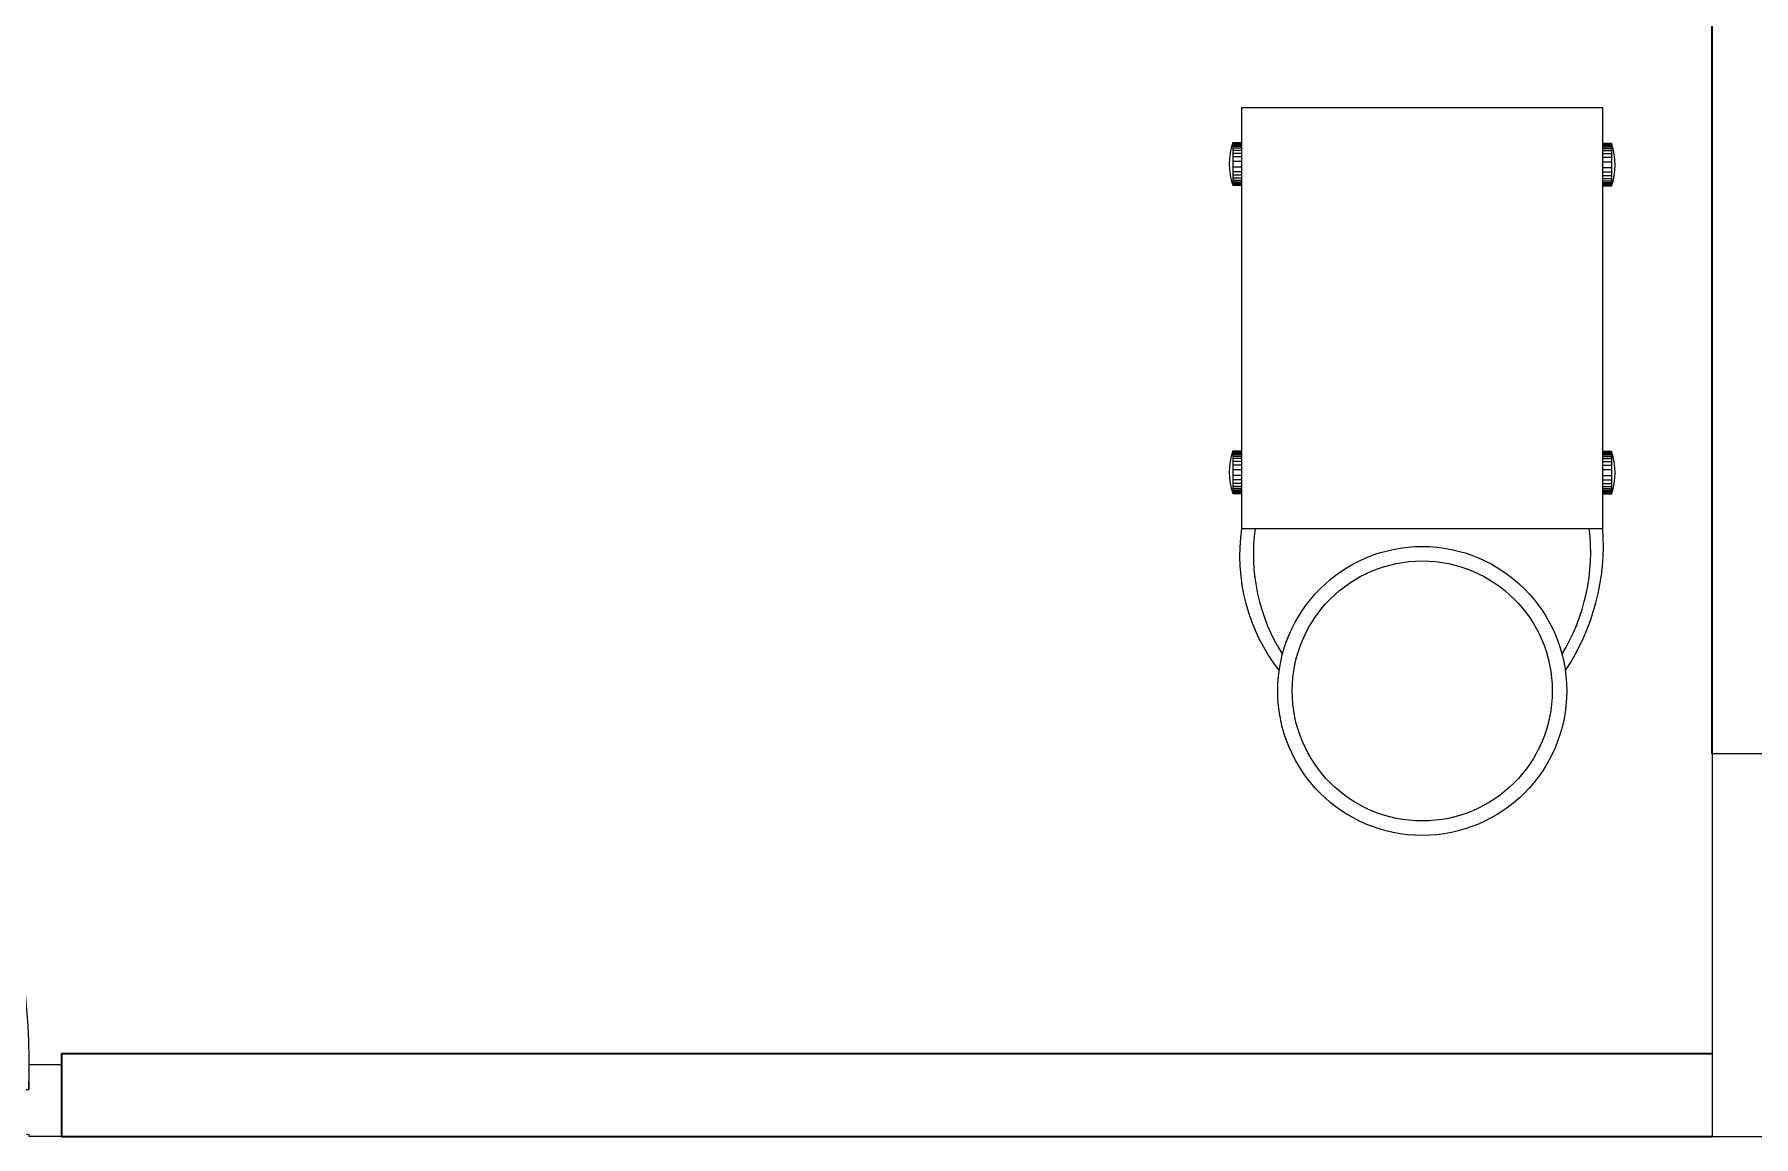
# Model space of a CAD drawing. Header units: millimetres. Extents: x 1448174 to 1599581, y -224422 to -106989.
# Drawn here: x 1474480 to 1476860, y -128863 to -127337 of the extents above; entities that cross this region are included whole.
import ezdxf

# ---------------------------------------------------------------- set-up
doc = ezdxf.new("R2010")
doc.units = ezdxf.units.MM
doc.header["$LTSCALE"] = 600
doc.header["$MEASUREMENT"] = 0
doc.layers.add('col', color=5, linetype='Continuous')
for name, color, linetype, lineweight in [('DOOR', 144, 'Continuous', 13), ('furniture', 30, 'Continuous', 9), ('P-Wall', 1, 'Continuous', 35)]:
    doc.layers.add(name, color=color, linetype=linetype, lineweight=lineweight)

# ---------------------------------------------------------------- blocks, each defined once
blk = doc.blocks.new('A$C19B8274B')
at = {"layer": 'DOOR'}
blk.add_line((-45, 925), (-80, 925), dxfattribs=at)
at = {"layer": 'DOOR', "color": 8}
for p, q in [((-80, 50), (-80, 925)), ((-45, 50), (-45, 925)), ((-45, 50), (-80, 50)), ((-955, -50), (-955, -47.5)), ((-940, -35), (-942.5, -35)), ((-60, -35), (-57.5, -35)), ((-45, -50), (-45, -47.5))]:
    blk.add_line(p, q, dxfattribs=at)
for points in [[(-940, 15), (-955, 15), (-955, 50), (-1000, 50), (-1000, -50), (-955, -50)], [(-60, 15), (-45, 15), (-45, 50), (0, 50), (0, -50), (-45, -50)], [(-940, -35), (-940, 15)], [(-60, -35), (-60, 15)]]:
    blk.add_lwpolyline(points, dxfattribs=at)
for centre, radius, start, end in [((-80, 50), 875, 90, 182.2924), ((-955, -35), 12.5, 270, 0), ((-45, -35), 12.5, 180, 270)]:
    blk.add_arc(centre, radius, start, end, dxfattribs=at)

msp = doc.modelspace()

# ---------------------------------------------------------------- linework, layer by layer
at = {"layer": 'col'}
msp.add_lwpolyline([(1476802.098, -128863.2516), (1477102.098, -128863.2516), (1477102.098, -128333.2516), (1476802.098, -128333.2516)], close=True, dxfattribs=at)
at = {"layer": 'furniture'}
for p, q in [((1476650.8273, -127438.9093), (1476150.8273, -127438.9093)), ((1476150.8273, -127438.9093), (1476150.8273, -128021.3335)), ((1476650.8273, -128021.3335), (1476650.8273, -127438.9093)), ((1476150.8273, -128021.3335), (1476650.8273, -128021.3335))]:
    msp.add_line(p, q, dxfattribs=at)
at = {"layer": 'furniture', "ltscale": 0.75}
for p, q in [((1476138.6584, -127487.2843), (1476138.6584, -127546.3724)), ((1476138.6584, -127487.2843), (1476150.8274, -127487.2843)), ((1476138.6584, -127488.1867), (1476150.8274, -127488.1867)), ((1476138.6584, -127489.304), (1476150.8274, -127489.304)), ((1476138.6584, -127490.533), (1476150.8274, -127490.533)), ((1476138.6584, -127492.2648), (1476150.8274, -127492.2648)), ((1476138.6584, -127494.5552), (1476150.8274, -127494.5552)), ((1476138.6584, -127497.5351), (1476150.8274, -127497.5351)), ((1476662.9963, -127488.6259), (1476650.8274, -127488.6258)), ((1476662.9963, -127489.5283), (1476650.8274, -127489.5283)), ((1476662.9963, -127490.6456), (1476650.8274, -127490.6456)), ((1476662.9963, -127491.8746), (1476650.8274, -127491.8746)), ((1476662.9963, -127493.6064), (1476650.8274, -127493.6064)), ((1476662.9963, -127495.8968), (1476650.8274, -127495.8968)), ((1476662.9963, -127498.8767), (1476650.8274, -127498.8767)), ((1476662.9963, -127488.6259), (1476662.9963, -127547.714)), ((1476138.6584, -127501.6924), (1476150.8274, -127501.6924)), ((1476138.6584, -127506.6149), (1476150.8274, -127506.6149)), ((1476138.6584, -127512.8232), (1476150.8273, -127512.8232)), ((1476138.6584, -127520.8335), (1476150.8273, -127520.8335)), ((1476662.9963, -127522.1751), (1476650.8273, -127522.1751)), ((1476662.9963, -127503.034), (1476650.8274, -127503.034)), ((1476662.9963, -127507.9565), (1476650.8274, -127507.9565)), ((1476662.9963, -127514.1648), (1476650.8274, -127514.1647)), ((1476138.6584, -127527.0418), (1476150.8273, -127527.0418)), ((1476138.6584, -127531.9643), (1476150.8273, -127531.9643)), ((1476138.6584, -127536.1216), (1476150.8273, -127536.1216)), ((1476138.6584, -127539.1015), (1476150.8273, -127539.1015)), ((1476138.6584, -127541.3919), (1476150.8273, -127541.3919)), ((1476138.6584, -127543.1237), (1476150.8273, -127543.1237)), ((1476138.6584, -127544.3527), (1476150.8273, -127544.3527)), ((1476138.6584, -127545.47), (1476150.8273, -127545.47)), ((1476138.6584, -127546.3724), (1476150.8273, -127546.3724)), ((1476662.9963, -127528.3834), (1476650.8273, -127528.3833)), ((1476662.9963, -127533.3059), (1476650.8273, -127533.3059)), ((1476662.9963, -127537.4632), (1476650.8273, -127537.4632)), ((1476662.9963, -127540.4431), (1476650.8273, -127540.4431)), ((1476662.9963, -127542.7335), (1476650.8273, -127542.7335)), ((1476662.9963, -127544.4653), (1476650.8273, -127544.4653)), ((1476662.9963, -127545.6943), (1476650.8273, -127545.6943)), ((1476662.9963, -127546.8116), (1476650.8273, -127546.8116)), ((1476662.9963, -127547.714), (1476650.8273, -127547.714)), ((1476662.9963, -127547.714), (1476650.8273, -127547.714)), ((1476138.6584, -127914.0132), (1476138.6584, -127973.1013)), ((1476138.6584, -127914.0132), (1476150.8274, -127914.0132)), ((1476138.6584, -127914.9156), (1476150.8274, -127914.9156)), ((1476138.6584, -127916.0329), (1476150.8274, -127916.0329)), ((1476138.6584, -127917.2619), (1476150.8274, -127917.2619)), ((1476138.6584, -127918.9937), (1476150.8274, -127918.9937)), ((1476138.6584, -127921.2841), (1476150.8274, -127921.2841)), ((1476138.6584, -127924.264), (1476150.8274, -127924.264)), ((1476138.6584, -127928.4213), (1476150.8274, -127928.4213)), ((1476662.9963, -127914.9156), (1476650.8274, -127914.9156)), ((1476662.9963, -127915.8181), (1476650.8274, -127915.8181)), ((1476662.9963, -127916.9354), (1476650.8274, -127916.9354)), ((1476662.9963, -127918.1644), (1476650.8274, -127918.1644)), ((1476662.9963, -127919.8961), (1476650.8274, -127919.8961)), ((1476662.9963, -127922.1866), (1476650.8274, -127922.1866)), ((1476662.9963, -127925.1665), (1476650.8274, -127925.1665)), ((1476662.9963, -127914.9156), (1476662.9963, -127974.0038)), ((1476138.6584, -127933.3438), (1476150.8274, -127933.3438)), ((1476138.6584, -127939.5521), (1476150.8273, -127939.5521)), ((1476138.6584, -127947.5624), (1476150.8273, -127947.5624)), ((1476662.9963, -127948.4649), (1476650.8273, -127948.4649)), ((1476662.9963, -127929.3238), (1476650.8274, -127929.3238)), ((1476662.9963, -127934.2463), (1476650.8274, -127934.2463)), ((1476662.9963, -127940.4545), (1476650.8274, -127940.4545)), ((1476138.6584, -127953.7707), (1476150.8273, -127953.7707)), ((1476138.6584, -127958.6932), (1476150.8273, -127958.6932)), ((1476138.6584, -127962.8505), (1476150.8273, -127962.8505)), ((1476138.6584, -127965.8304), (1476150.8273, -127965.8304)), ((1476138.6584, -127968.1208), (1476150.8273, -127968.1208)), ((1476138.6584, -127969.8526), (1476150.8273, -127969.8526)), ((1476138.6584, -127971.0816), (1476150.8273, -127971.0816)), ((1476138.6584, -127972.1989), (1476150.8273, -127972.1989)), ((1476138.6584, -127973.1013), (1476150.8273, -127973.1013)), ((1476662.9963, -127954.6731), (1476650.8273, -127954.6731)), ((1476662.9963, -127959.5956), (1476650.8273, -127959.5956)), ((1476662.9963, -127963.753), (1476650.8273, -127963.753)), ((1476662.9963, -127966.7329), (1476650.8273, -127966.7329)), ((1476662.9963, -127969.0233), (1476650.8273, -127969.0233)), ((1476662.9963, -127970.7551), (1476650.8273, -127970.7551)), ((1476662.9963, -127971.9841), (1476650.8273, -127971.9841)), ((1476662.9963, -127973.1014), (1476650.8273, -127973.1013)), ((1476662.9963, -127974.0038), (1476650.8273, -127974.0038)), ((1476662.9963, -127974.0038), (1476650.8273, -127974.0038))]:
    msp.add_line(p, q, dxfattribs=at)
at = {"layer": 'furniture'}
for radius in [200, 180]:
    msp.add_circle((1476400.8273, -128246.3335), radius, dxfattribs=at)
at = {"layer": 'furniture', "ltscale": 0.75}
for centre, start, end in [((1476224.8286, -127516.8284), 161.0753293, 198.9246182), ((1476576.8261, -127518.1699), 341.0753293, 18.9246182), ((1476224.8286, -127943.5573), 161.0753293, 198.9246182), ((1476576.8261, -127944.4597), 341.0753293, 18.9246182)]:
    msp.add_arc(centre, 91.0942, start, end, dxfattribs=at)
at = {"layer": 'furniture'}
for centre, radius, start, end in [((1476406.8834, -128059.1563), 258.8345, 171.597435, 217.9552012), ((1476425.6427, -128057.03), 258.6238, 172.0664349, 212.4256451), ((1476360.8506, -128053.7393), 273.2383, 328.696674, 6.811246), ((1476337.1056, -128043.9459), 314.5356, 326.3247402, 4.1226236)]:
    msp.add_arc(centre, radius, start, end, dxfattribs=at)
at = {"layer": 'P-Wall'}
msp.add_line((1476802.098, -128333.2516), (1476802.098, -122583.2516), dxfattribs=at)
at = {"layer": 'P-Wall', "linetype": 'Continuous'}
for p, q in [((1474517.098, -128748.2516), (1476802.098, -128748.2516)), ((1474517.098, -128748.2516), (1474517.098, -128863.2516)), ((1474517.098, -128863.2516), (1476802.098, -128863.2516))]:
    msp.add_line(p, q, dxfattribs=at)

# ---------------------------------------------------------------- block references
at = {"layer": 'DOOR', "color": 18, "linetype": 'Continuous', "true_color": 0x000000, "xscale": -1}
msp.add_blockref('A$C19B8274B', (1473517.098, -128813.2516), dxfattribs=at)

doc.saveas('drawing.dxf')
